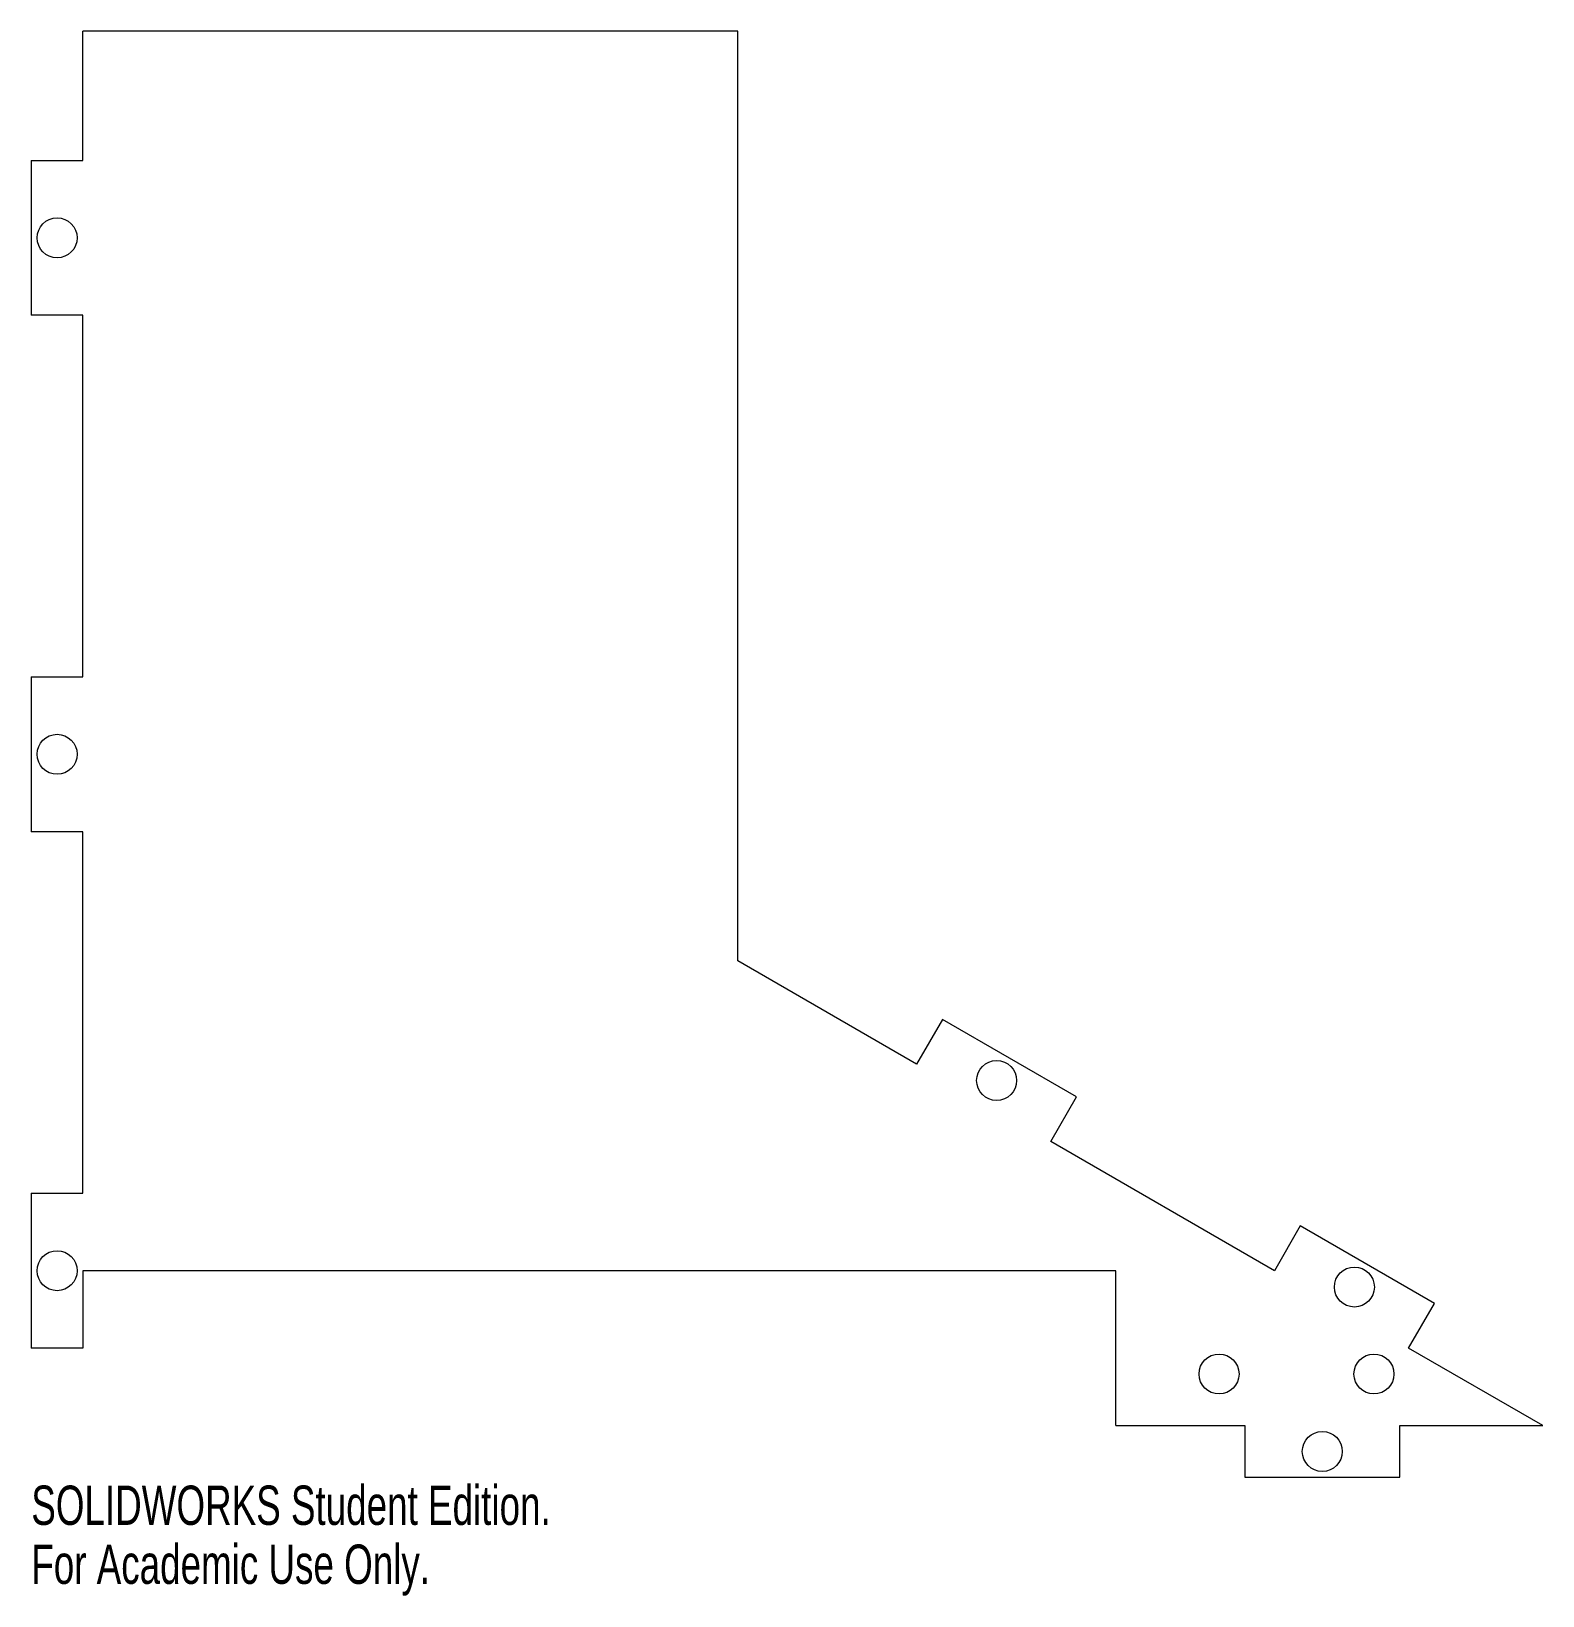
# Model space of a CAD drawing. Header units: inches. Extents: x 0 to 7.32, y -0.82 to 6.75.
import ezdxf

# ---------------------------------------------------------------- set-up
doc = ezdxf.new("R2010")
doc.units = ezdxf.units.IN
doc.header["$MEASUREMENT"] = 0
doc.styles.add('SLDTEXTSTYLE0', font='TXT', dxfattribs={"width": 0.7})

msp = doc.modelspace()

# ---------------------------------------------------------------- linework, layer by layer
at = {"color": 7, "linetype": 'Continuous', "lineweight": 15}
for p, q in [((3.4199, 6.75), (0.25, 6.75)), ((0.25, 6.125), (0.25, 6.75)), ((3.4199, 2.25), (3.4199, 6.75)), ((0, 6.125), (0.25, 6.125)), ((0, 6.125), (0, 5.375)), ((0.25, 5.375), (0, 5.375)), ((0.25, 3.625), (0.25, 5.375)), ((0, 3.625), (0.25, 3.625)), ((0, 3.625), (0, 2.875)), ((0.25, 2.875), (0, 2.875)), ((0.25, 1.125), (0.25, 2.875)), ((4.2859, 1.75), (3.4199, 2.25)), ((4.4109, 1.9665), (4.2859, 1.75)), ((5.0604, 1.5915), (4.4109, 1.9665)), ((4.9354, 1.375), (5.0604, 1.5915)), ((6.0179, 0.75), (4.9354, 1.375)), ((0, 1.125), (0.25, 1.125)), ((0, 1.125), (0, 0.375)), ((6.1429, 0.9665), (6.0179, 0.75)), ((6.7925, 0.5915), (6.1429, 0.9665)), ((0.25, 0.75), (0.25, 0.375)), ((5.25, 0.75), (0.25, 0.75)), ((5.25, 0), (5.25, 0.75)), ((6.6675, 0.375), (6.7925, 0.5915)), ((0.25, 0.375), (0, 0.375)), ((7.317, 0), (6.6675, 0.375)), ((5.25, 0), (5.875, 0)), ((5.875, 0), (5.875, -0.25)), ((6.625, -0.25), (6.625, 0)), ((6.625, 0), (7.317, 0)), ((5.875, -0.25), (6.625, -0.25))]:
    msp.add_line(p, q, dxfattribs=at)
for centre, radius in [((0.125, 5.75), 0.0967), ((0.125, 3.25), 0.0967), ((4.6732, 1.6708), 0.0968), ((0.125, 0.75), 0.0967), ((6.4052, 0.6708), 0.0968), ((5.75, 0.25), 0.0967), ((6.5, 0.25), 0.0968), ((6.25, -0.125), 0.0968)]:
    msp.add_circle(centre, radius, dxfattribs=at)

# ---------------------------------------------------------------- texts
at = {"color": 7, "linetype": 'Continuous', "char_height": 0.1903, "attachment_point": 1, "style": 'SLDTEXTSTYLE0'}
for s, insert in [('SOLIDWORKS Student Edition.', (0, -0.2901)), ('For Academic Use Only.', (0, -0.5756))]:
    msp.add_mtext(s, dxfattribs=dict(at, insert=insert))

doc.saveas('drawing.dxf')
